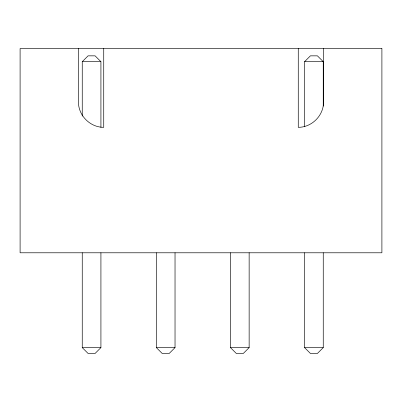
<?xml version="1.0" encoding="UTF-8"?>
<svg xmlns="http://www.w3.org/2000/svg" width="402" height="402" viewBox="0 0 402 402"><rect width="100%" height="100%" fill="white"/><g stroke="black" fill="none" stroke-linecap="round" stroke-linejoin="round"><path stroke-width="0.6" d="M82.249 116.143L82.249 61.677L88.083 55.843L95.088 55.843L100.922 61.677L100.922 127.409M304.58 126.781L304.58 61.677L310.414 55.843L317.419 55.843L323.253 61.677L323.253 106.123M100.922 252.788L100.922 347.614L95.088 353.453L88.083 353.453L82.249 347.614L82.249 252.788M175.031 252.788L175.031 347.614L169.197 353.453L162.192 353.453L156.358 347.614L156.358 252.788M249.145 252.788L249.145 347.614L243.305 353.453L236.306 353.453L230.472 347.614L230.472 252.788M323.253 252.788L323.253 347.614L317.419 353.453L310.414 353.453L304.58 347.614L304.58 252.788M82.249 61.677L100.922 61.677M304.58 61.677L323.253 61.677M82.249 347.614L100.922 347.614M156.358 347.614L175.031 347.614M230.472 347.614L249.145 347.614M304.58 347.614L323.253 347.614M323.545 48.547L323.545 102.053C323.63 115.575 311.796 127.409 298.269 127.323L298.269 48.547M103.731 48.547L103.731 127.323C90.204 127.409 78.37 115.575 78.455 102.053L78.455 48.547M381.9 48.547L20.1 48.547L20.1 252.788L381.9 252.788L381.9 48.547"/></g></svg>
